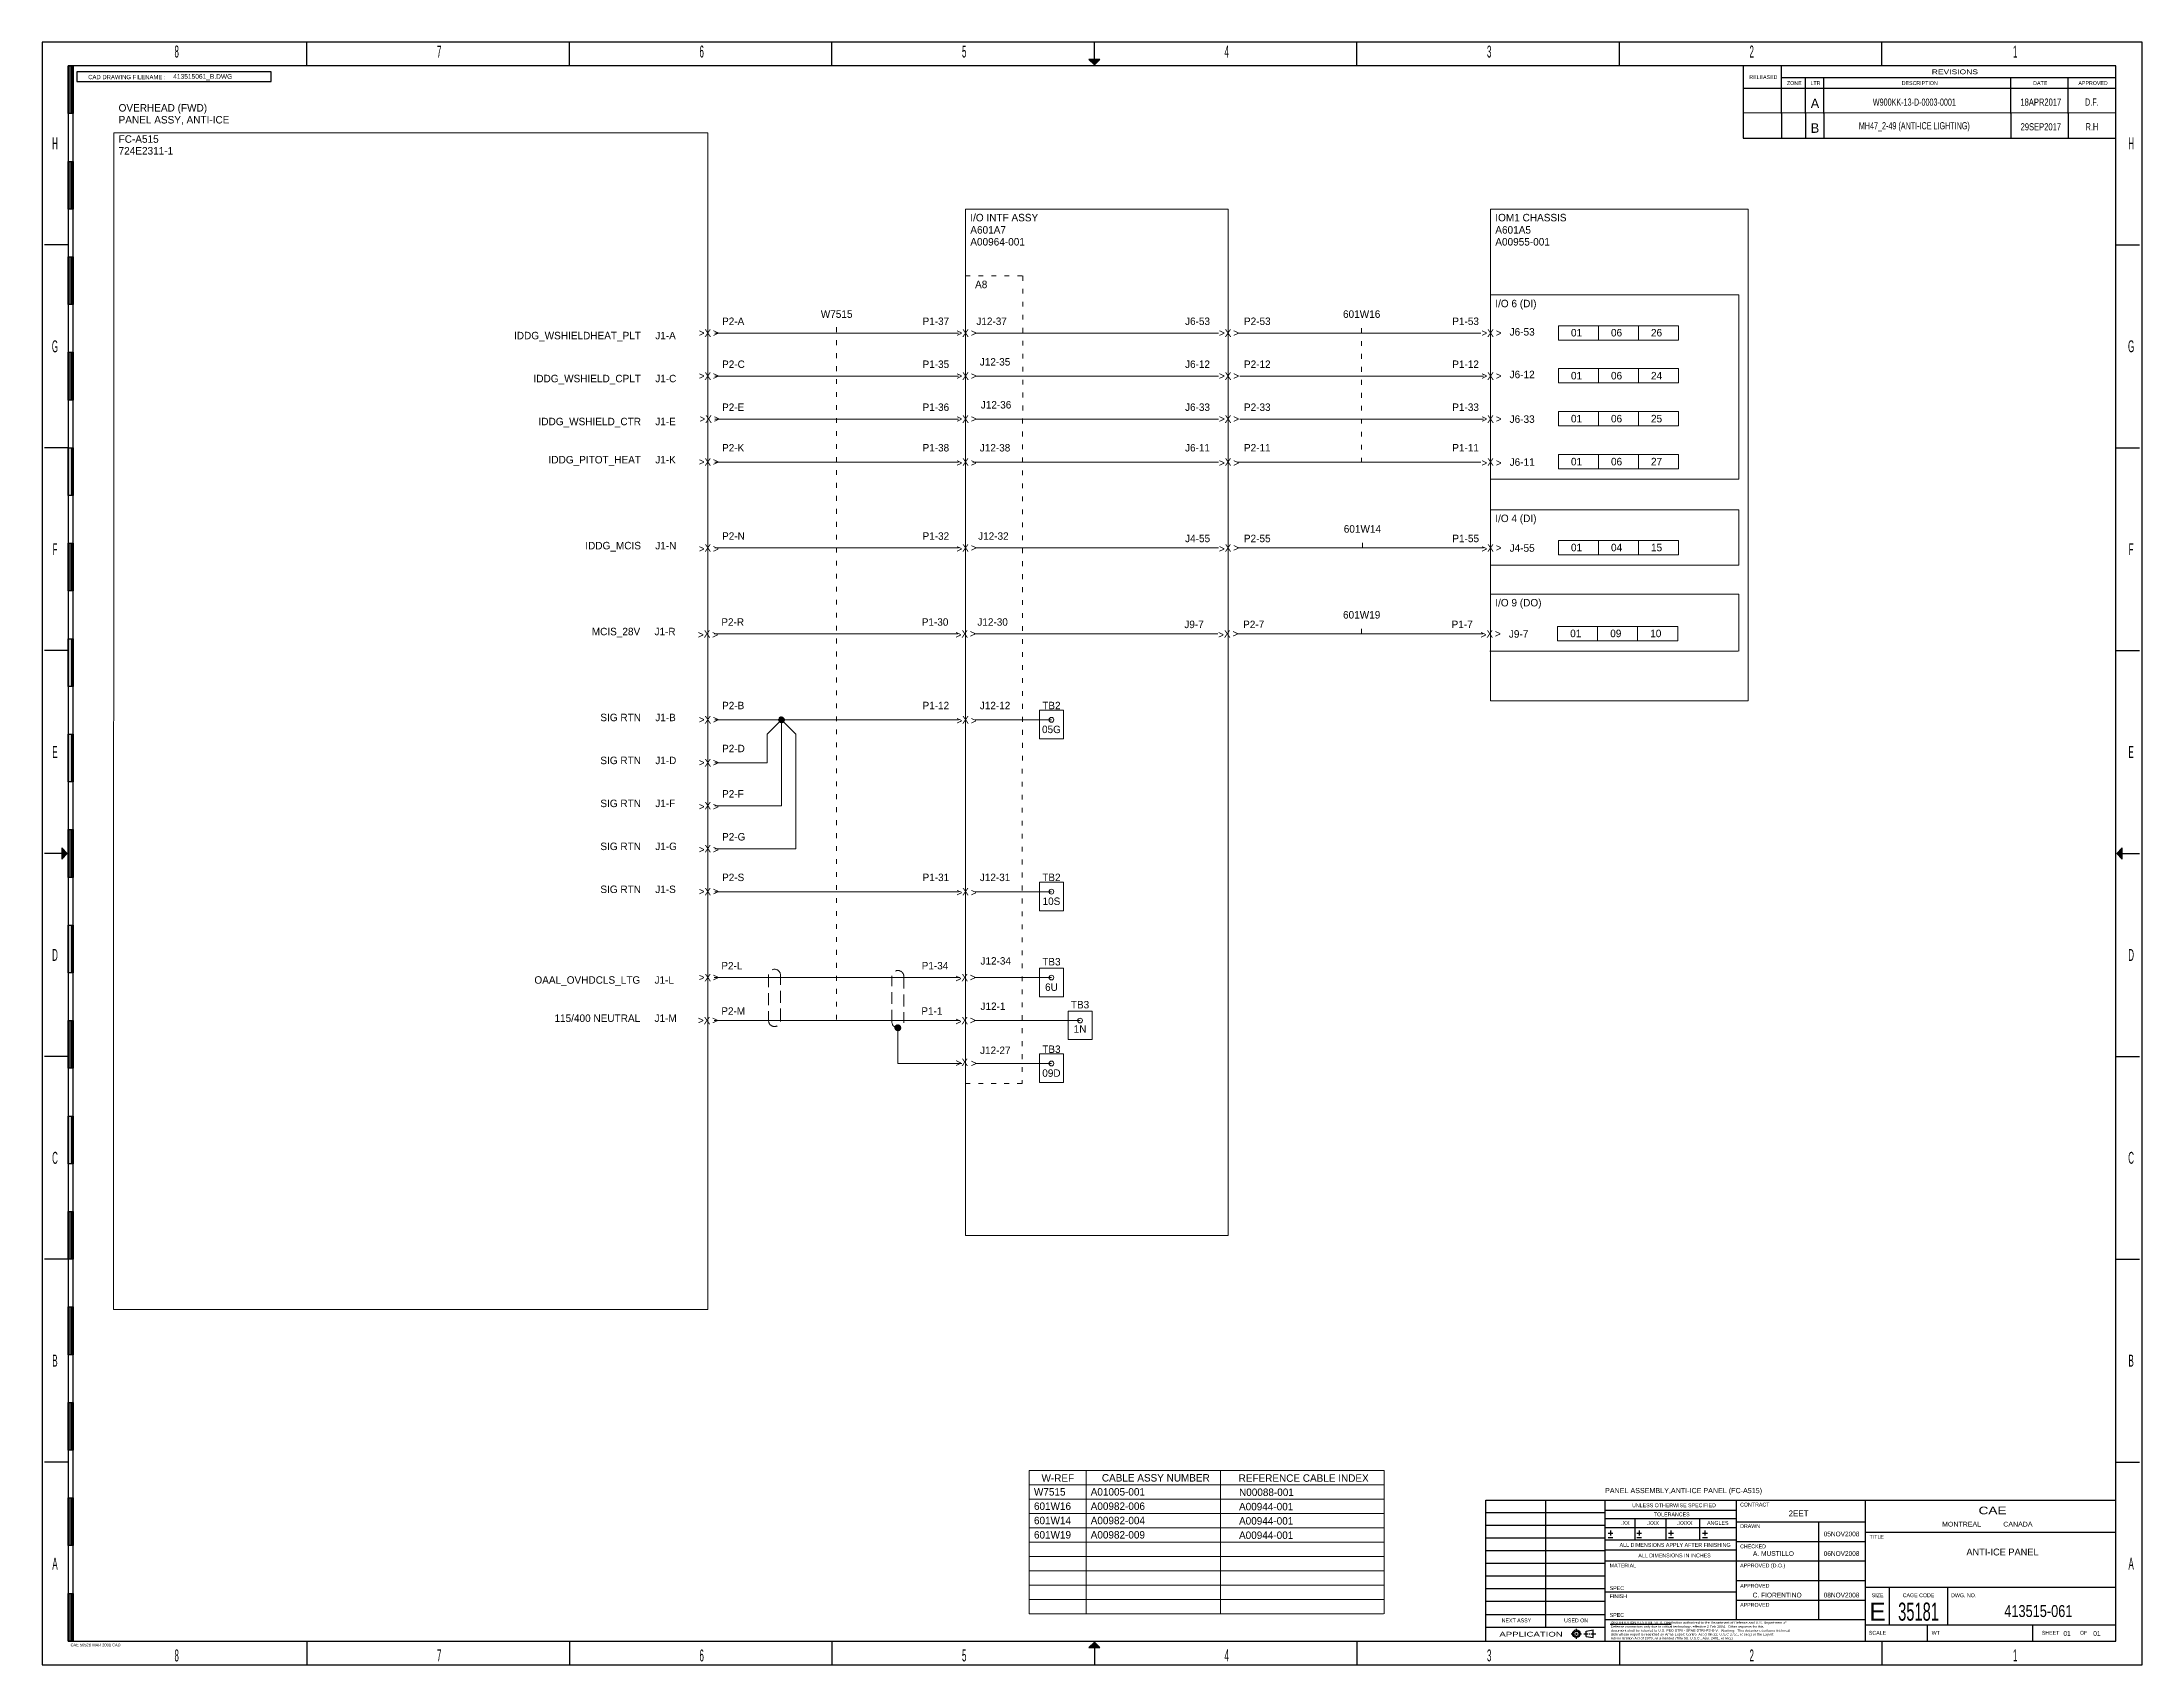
# Model space of a CAD drawing. Header units: inches. Extents: x -0.6 to 43.4, y -0.5 to 33.5.
import ezdxf
from ezdxf.enums import TextEntityAlignment as Align

# ---------------------------------------------------------------- set-up
doc = ezdxf.new("R2010")
doc.units = ezdxf.units.IN
doc.header["$MEASUREMENT"] = 0
for name, pattern in [('DGN2', [0.343518, 0.171759, -0.171759]), ('DGN5', [0.257639, 0.08588, -0.171759]), ('HIDDEN', [0.375, 0.25, -0.125])]:
    doc.linetypes.add(name, pattern=pattern)
doc.layers.add('1', color=7, linetype='Continuous')
doc.layers.add('Title', color=6, linetype='Continuous')
doc.styles.add('dgn000', font='dgn000.shx')
doc.styles.add('dgn001', font='dgn001.shx')
doc.styles.add('dgn003', font='dgn003.shx')
doc.styles.add('dgn050', font='dgn050.shx')
doc.styles.add('dgn175', font='dgn175.shx')

msp = doc.modelspace()

# ---------------------------------------------------------------- hatches: boundary and pattern name
at = {"lineweight": 5}
h = msp.add_hatch(dxfattribs=at)
h.set_pattern_fill('ANSI31', color=256, scale=0.05, style=0)
h.set_pattern_definition([(45, (-9.4297564, 8.8), (-0.0044194174, 0.0044194174), [])])
edge = h.paths.add_edge_path()
edge.add_arc((14.945, 19.3), 0.0625, 0, 360)
h = msp.add_hatch(dxfattribs=at)
h.set_pattern_fill('ANSI31', color=256, scale=0.05, style=0)
h.set_pattern_definition([(45, (-6.992516, 2.347616), (-0.0044194174, 0.0044194174), [])])
edge = h.paths.add_edge_path()
edge.add_arc((17.382, 12.848), 0.0625, 0, 360)
at = {"layer": 'Title'}
for points in [[(21.5, 33.02), (21.384, 33.136), (21.616, 33.136)], [(-0.136, 16.384), (-0.136, 16.616), (-0.02, 16.5)], [(43.036, 16.384), (42.92, 16.5), (43.036, 16.616)], [(21.384, -0.136), (21.5, -0.02), (21.616, -0.136)]]:
    msp.add_hatch(color=256, dxfattribs=at).paths.add_polyline_path(points)
at = {"layer": 'Title', "extrusion": (0, 0, -1)}
for points in [[(-0.1, 32), (-0.1, 33), (0, 33), (0, 32)], [(-0.1, 30), (-0.1, 31), (0, 31), (0, 30)], [(-0.1, 28), (-0.1, 29), (0, 29), (0, 28)], [(-0.1, 26), (-0.1, 27), (0, 27), (0, 26)], [(-0.1, 24), (-0.1, 25), (0, 25), (0, 24)], [(-0.1, 22), (-0.1, 23), (0, 23), (0, 22)], [(-0.1, 20), (-0.1, 21), (0, 21), (0, 20)], [(-0.1, 18), (-0.1, 19), (0, 19), (0, 18)], [(-0.1, 16), (-0.1, 17), (0, 17), (0, 16)], [(-0.1, 14), (-0.1, 15), (0, 15), (0, 14)], [(-0.1, 12), (-0.1, 13), (0, 13), (0, 12)], [(-0.1, 10), (-0.1, 11), (0, 11), (0, 10)], [(-0.1, 8), (-0.1, 9), (0, 9), (0, 8)], [(-0.1, 6), (-0.1, 7), (0, 7), (0, 6)], [(-0.1, 4), (-0.1, 5), (0, 5), (0, 4)], [(-0.1, 2), (-0.1, 3), (0, 3), (0, 2)], [(-0.1, 0), (-0.1, 1), (0, 1), (0, 0)]]:
    msp.add_hatch(color=256, dxfattribs=at).paths.add_polyline_path(points)

# ---------------------------------------------------------------- linework, layer by layer
msp.add_line((35.096, 32.531), (35.096, 32.015))
at = {"lineweight": 5}
for p, q in [((35.096, 32.015), (42.9, 32.015)), ((0.95, 6.95), (0.955, 31.6)), ((0.955, 31.6), (13.4, 31.6)), ((13.4, 31.6), (13.4, 6.95)), ((18.8, 30), (24.3, 30)), ((18.8, 8.5), (18.8, 30)), ((24.3, 30), (24.3, 8.5)), ((29.8, 30), (35.2, 30)), ((29.8, 19.7), (29.8, 30)), ((35.2, 30), (35.2, 19.7)), ((29.8, 28.2), (35.005, 28.2)), ((29.8, 25.2), (29.8, 28.2)), ((35.005, 28.2), (35.005, 24.341)), ((35.2, 28.2), (35.2, 25.2)), ((13.55, 27.4), (18.65, 27.4)), ((19, 27.4), (24.1, 27.4)), ((24.5, 27.4), (29.6, 27.4)), ((32.059, 27.557), (32.059, 27.257)), ((32.898, 27.557), (32.898, 27.257)), ((13.55, 26.5), (18.655, 26.5)), ((13.55, 26.5), (18.65, 26.5)), ((19, 26.5), (24.1, 26.5)), ((24.55, 26.5), (29.655, 26.5)), ((32.059, 26.657), (32.059, 26.357)), ((32.898, 26.657), (32.898, 26.357)), ((13.55, 25.6), (18.655, 25.6)), ((13.55, 25.6), (18.655, 25.6)), ((19, 25.6), (24.1, 25.6)), ((24.55, 25.6), (29.655, 25.6)), ((32.059, 25.757), (32.059, 25.457)), ((32.898, 25.757), (32.898, 25.457)), ((13.55, 24.7), (18.655, 24.7)), ((18.95, 24.7), (24.1, 24.7)), ((24.5, 24.7), (29.6, 24.7)), ((32.059, 24.857), (32.059, 24.557)), ((32.898, 24.857), (32.898, 24.557)), ((29.8, 24.341), (35.005, 24.341)), ((29.8, 23.7), (35.005, 23.7)), ((35.005, 23.7), (35.005, 22.541)), ((13.55, 22.9), (18.655, 22.9)), ((13.55, 22.9), (18.655, 22.9)), ((19, 22.9), (24.1, 22.9)), ((24.5, 22.9), (29.655, 22.9)), ((32.059, 23.057), (32.059, 22.757)), ((32.898, 23.057), (32.898, 22.757)), ((29.8, 22.541), (35.005, 22.541)), ((29.8, 21.933), (35.005, 21.933)), ((35.005, 21.933), (35.005, 20.741)), ((32.043, 21.257), (32.043, 20.957)), ((32.882, 21.257), (32.882, 20.957)), ((13.534, 21.1), (18.639, 21.1)), ((18.984, 21.1), (24.084, 21.1)), ((24.484, 21.1), (29.639, 21.1)), ((29.784, 20.741), (34.989, 20.741)), ((20.35, 19.5), (20.85, 19.5)), ((20.352, 18.9), (20.352, 19.5)), ((20.85, 19.5), (20.85, 18.9)), ((29.8, 19.7), (35.2, 19.7)), ((13.55, 19.3), (18.655, 19.3)), ((14.945, 19.3), (14.645, 19)), ((14.645, 19), (14.645, 18.4)), ((14.945, 19.3), (14.947, 17.5)), ((14.945, 19.3), (15.245, 19)), ((15.245, 19), (15.245, 16.6)), ((19, 19.3), (20.6, 19.3)), ((20.85, 18.9), (20.35, 18.9)), ((13.55, 18.4), (14.645, 18.4)), ((13.55, 17.5), (14.947, 17.5)), ((13.55, 16.6), (14.7, 16.6)), ((13.55, 16.6), (15.245, 16.6)), ((20.35, 15.9), (20.85, 15.9)), ((20.352, 15.3), (20.352, 15.9)), ((20.85, 15.9), (20.85, 15.3)), ((13.55, 15.7), (18.655, 15.7)), ((19, 15.7), (20.6, 15.7)), ((20.85, 15.3), (20.35, 15.3)), ((20.85, 14.1), (20.35, 14.1)), ((20.35, 14.1), (20.35, 13.5)), ((20.85, 13.5), (20.85, 14.1)), ((13.534, 13.9), (18.684, 13.9)), ((18.984, 13.9), (20.6, 13.9)), ((20.85, 13.5), (20.35, 13.5)), ((21.45, 13.2), (20.95, 13.2)), ((20.95, 13.2), (20.95, 12.6)), ((21.45, 12.6), (21.45, 13.2)), ((13.534, 13), (18.684, 13)), ((17.382, 12.848), (17.382, 12.098)), ((18.984, 13), (21.2, 13)), ((21.45, 12.6), (20.95, 12.6)), ((17.382, 12.098), (18.72, 12.098)), ((19.002, 12.1), (20.6, 12.1)), ((20.35, 12.3), (20.85, 12.3)), ((20.352, 11.7), (20.352, 12.3)), ((20.85, 12.3), (20.85, 11.7)), ((20.85, 11.7), (20.35, 11.7)), ((24.3, 8.5), (18.8, 8.5)), ((13.4, 6.95), (0.95, 6.95))]:
    msp.add_line(p, q, dxfattribs=at)
at = {"linetype": 'DGN5', "lineweight": 5}
for p, q in [((18.8, 28.6), (20, 28.6)), ((20, 28.6), (19.984, 11.683)), ((16.1, 27.523), (16.1, 12.885)), ((18.8, 21.6), (18.8, 27.7)), ((27.1, 27.508), (27.1, 24.539)), ((27.116, 23.008), (27.116, 22.793)), ((27.1, 21.208), (27.1, 20.993)), ((18.8, 11.7), (18.8, 17.8)), ((18.8, 16.1), (18.8, 10)), ((19.984, 11.683), (18.784, 11.683))]:
    msp.add_line(p, q, dxfattribs=at)
at = {"color": 1, "lineweight": 5}
msp.add_line((13.534, 21.1), (18.639, 21.1), dxfattribs=at)
at = {"linetype": 'HIDDEN', "lineweight": 5}
for p, q in [((14.673, 13.95), (14.673, 13)), ((14.923, 13), (14.923, 13.95)), ((17.257, 12.973), (17.257, 13.923)), ((17.507, 13.923), (17.507, 12.973))]:
    msp.add_line(p, q, dxfattribs=at)
at = {"lineweight": 5}
for points in [[(31.221, 27.557), (33.742, 27.557), (33.742, 27.257), (31.221, 27.257)], [(31.221, 26.657), (33.742, 26.657), (33.742, 26.357), (31.221, 26.357)], [(31.221, 25.757), (33.742, 25.757), (33.742, 25.457), (31.221, 25.457)], [(31.221, 24.857), (33.742, 24.857), (33.742, 24.557), (31.221, 24.557)], [(31.221, 23.057), (33.742, 23.057), (33.742, 22.757), (31.221, 22.757)], [(31.205, 21.257), (33.726, 21.257), (33.726, 20.957), (31.205, 20.957)]]:
    msp.add_lwpolyline(points, close=True, dxfattribs=at)
at = {"linetype": 'Continuous', "lineweight": 5, "flags": 128}
for points in [[(20.134, 3.575), (27.572, 3.575)], [(20.134, 3.575), (20.134, 0.573)], [(21.328, 3.575), (21.328, 0.573)], [(24.14, 3.575), (24.14, 0.573)], [(27.572, 3.575), (27.572, 0.573)], [(20.134, 3.273), (27.56, 3.273)], [(20.134, 2.973), (27.56, 2.973)], [(20.134, 2.673), (27.56, 2.673)], [(20.134, 2.373), (27.56, 2.373)], [(20.134, 2.073), (27.56, 2.073)], [(20.134, 1.773), (27.56, 1.773)], [(20.134, 1.473), (27.56, 1.473)], [(20.134, 1.173), (27.56, 1.173)], [(20.134, 0.873), (27.56, 0.873)], [(20.134, 0.573), (27.56, 0.573)]]:
    msp.add_lwpolyline(points, dxfattribs=at)
at = {"lineweight": 5}
for centre, radius in [((20.6, 19.3), 0.05), ((20.6, 15.7), 0.05), ((20.6, 13.9), 0.05), ((17.382, 12.848), 0.0625), ((21.2, 13), 0.05), ((20.6, 12.1), 0.05)]:
    msp.add_circle(centre, radius, dxfattribs=at)
at = {"linetype": 'HIDDEN', "lineweight": 5}
for centre, start, end in [((14.798, 13.95), 0, 180), ((17.382, 13.923), 0, 180), ((14.798, 13), 180, 0), ((17.382, 12.973), 180, 0)]:
    msp.add_arc(centre, 0.125, start, end, dxfattribs=at)
at = {"layer": 'Title'}
for p, q in [((5, 33), (5, 33.5)), ((10.5, 33), (10.5, 33.5)), ((16, 33), (16, 33.5)), ((21.5, 33.136), (21.5, 33.5)), ((27, 33), (27, 33.5)), ((32.5, 33), (32.5, 33.5)), ((38, 33), (38, 33.5)), ((0.033, 33), (0.033, 32)), ((0.067, 33), (0.067, 32)), ((0.1, 0), (0.1, 33)), ((35.096, 33), (35.096, 32)), ((35.9, 32), (35.9, 33)), ((42.9, 32.749), (35.9, 32.749)), ((36.398, 32), (36.398, 32.749)), ((36.787, 32), (36.787, 32.749)), ((40.702, 32), (40.702, 32.749)), ((41.903, 32), (41.903, 32.749)), ((35.096, 32.531), (42.9, 32.531)), ((35.096, 32.015), (35.096, 31.484)), ((35.9, 32.015), (35.9, 31.484)), ((36.398, 32.015), (36.398, 31.484)), ((36.787, 32.015), (36.787, 31.484)), ((40.702, 32.015), (40.702, 31.484)), ((41.903, 32.015), (41.903, 31.484)), ((35.096, 31.484), (42.9, 31.484)), ((0.033, 31), (0.033, 30)), ((0.067, 31), (0.067, 30)), ((0, 29.25), (-0.5, 29.25)), ((42.9, 29.25), (43.4, 29.25)), ((43.02, 29.25), (43.4, 29.25)), ((0.033, 29), (0.033, 28)), ((0.067, 29), (0.067, 28)), ((0.033, 27), (0.033, 26)), ((0.067, 27), (0.067, 26)), ((0, 25), (-0.5, 25)), ((0.067, 25), (0.067, 24)), ((0.1, 25), (0.1, 24)), ((42.9, 25), (43.4, 25)), ((0.033, 23), (0.033, 22)), ((0.067, 23), (0.067, 22)), ((0, 20.75), (-0.5, 20.75)), ((0.067, 21), (0.067, 20)), ((0.1, 21), (0.1, 20)), ((42.9, 20.75), (43.4, 20.75)), ((0.067, 19), (0.067, 18)), ((0.1, 19), (0.1, 18)), ((0.033, 17), (0.033, 16)), ((0.067, 17), (0.067, 16)), ((-0.136, 16.5), (-0.5, 16.5)), ((43.036, 16.5), (43.4, 16.5)), ((0.067, 15), (0.067, 14)), ((0.1, 15), (0.1, 14)), ((0.033, 13), (0.033, 12)), ((0.067, 13), (0.067, 12)), ((0, 12.25), (-0.5, 12.25)), ((42.9, 12.25), (43.4, 12.25)), ((0.067, 11), (0.067, 10)), ((0.1, 11), (0.1, 10)), ((0.033, 9), (0.033, 8)), ((0.067, 9), (0.067, 8)), ((0, 8), (-0.5, 8)), ((42.9, 8), (43.4, 8)), ((0.033, 7), (0.033, 6)), ((0.067, 7), (0.067, 6)), ((0.033, 5), (0.033, 4)), ((0.067, 5), (0.067, 4)), ((0, 3.75), (-0.5, 3.75)), ((42.9, 3.75), (43.4, 3.75)), ((0.033, 3), (0.033, 2)), ((0.067, 3), (0.067, 2)), ((32.2, 2.685), (29.7, 2.685)), ((30.95, 2.95), (30.95, 0.291)), ((32.2, 0), (32.2, 2.95)), ((32.2, 2.74), (34.955, 2.74)), ((34.955, 0.45), (34.955, 2.95)), ((37.656, 0), (37.656, 2.95)), ((32.2, 2.42), (29.7, 2.42)), ((32.2, 2.57), (34.955, 2.57)), ((32.2, 2.38), (34.955, 2.38)), ((32.265, 2.264), (32.365, 2.264)), ((32.315, 2.314), (32.315, 2.214)), ((32.821, 2.57), (32.821, 2.12)), ((32.866, 2.264), (32.966, 2.264)), ((32.916, 2.314), (32.916, 2.214)), ((33.476, 2.57), (33.476, 2.12)), ((33.531, 2.264), (33.631, 2.264)), ((33.581, 2.314), (33.581, 2.214)), ((34.178, 2.57), (34.178, 2.12)), ((34.243, 2.264), (34.343, 2.264)), ((34.293, 2.314), (34.293, 2.214)), ((34.955, 2.5), (37.656, 2.5)), ((36.671, 2.5), (36.671, 0.45)), ((37.656, 2.28), (42.9, 2.28)), ((32.2, 2.155), (29.7, 2.155)), ((32.2, 1.891), (29.7, 1.891)), ((32.2, 2.12), (34.955, 2.12)), ((32.2, 1.91), (34.955, 1.91)), ((32.365, 2.164), (32.265, 2.164)), ((32.966, 2.164), (32.866, 2.164)), ((33.631, 2.164), (33.531, 2.164)), ((34.343, 2.164), (34.243, 2.164)), ((34.955, 2.09), (37.656, 2.09)), ((32.2, 1.626), (29.7, 1.626)), ((32.2, 1.361), (29.7, 1.361)), ((32.2, 1.68), (37.656, 1.68)), ((0.033, 1), (0.033, 0)), ((0.067, 1), (0.067, 0)), ((32.2, 1.096), (29.7, 1.096)), ((32.2, 1.03), (34.955, 1.03)), ((34.955, 1.27), (37.656, 1.27)), ((37.656, 1.13), (42.9, 1.13)), ((38.161, 0.34), (38.161, 1.13)), ((39.374, 1.13), (39.374, 0.34)), ((32.2, 0.831), (29.7, 0.831)), ((29.7, 0.561), (32.2, 0.561)), ((32.2, 0.45), (37.656, 0.45)), ((34.955, 0.86), (37.656, 0.86)), ((5, 0), (5, -0.5)), ((10.5, 0), (10.5, -0.5)), ((16, 0), (16, -0.5)), ((27, 0), (27, -0.5)), ((29.7, 0.291), (32.2, 0.291)), ((31.493, 0.154), (31.555, 0.154)), ((31.577, 0.154), (31.62, 0.154)), ((31.599, 0.198), (31.599, 0.26)), ((31.599, 0.132), (31.599, 0.176)), ((31.599, 0.048), (31.599, 0.111)), ((31.642, 0.154), (31.704, 0.154)), ((31.754, 0.154), (31.839, 0.154)), ((31.805, 0.208), (31.952, 0.234)), ((31.805, 0.1), (31.805, 0.208)), ((31.805, 0.1), (31.952, 0.074)), ((31.863, 0.154), (31.887, 0.154)), ((31.91, 0.154), (32.007, 0.154)), ((31.952, 0.074), (31.952, 0.234)), ((32.306, 0.353), (33.584, 0.353)), ((32.5, 0), (32.5, -0.5)), ((37.656, 0.34), (42.9, 0.34)), ((38, 0), (38, -0.5)), ((38.957, 0), (38.957, 0.34)), ((41.156, 0.34), (41.156, 0)), ((21.5, -0.136), (21.5, -0.5))]:
    msp.add_line(p, q, dxfattribs=at)
at = {"layer": 'Title', "flags": 128}
for points in [[(-0.55, -0.5), (43.45, -0.5), (43.45, 33.5), (-0.55, 33.5), (-0.55, -0.5)], [(21.5, 33.02), (21.616, 33.136), (21.384, 33.136), (21.5, 33.02)], [(0, 0), (42.9, 0), (42.9, 33), (0, 33), (0, 0)], [(0, 33), (0.1, 33), (0.1, 32), (0, 32), (0, 33)], [(0.183, 32.675), (4.25, 32.675), (4.25, 32.875), (0.183, 32.875), (0.183, 32.675)], [(0, 31), (0.1, 31), (0.1, 30), (0, 30), (0, 31)], [(0, 29), (0.1, 29), (0.1, 28), (0, 28), (0, 29)], [(0, 27), (0.1, 27), (0.1, 26), (0, 26), (0, 27)], [(0, 25), (0.1, 25), (0.1, 24), (0, 24), (0, 25)], [(0, 23), (0.1, 23), (0.1, 22), (0, 22), (0, 23)], [(0, 21), (0.1, 21), (0.1, 20), (0, 20), (0, 21)], [(0, 19), (0.1, 19), (0.1, 18), (0, 18), (0, 19)], [(0, 17), (0.1, 17), (0.1, 16), (0, 16), (0, 17)], [(-0.02, 16.5), (-0.136, 16.616), (-0.136, 16.384), (-0.02, 16.5)], [(42.92, 16.5), (43.036, 16.384), (43.036, 16.616), (42.92, 16.5)], [(0, 15), (0.1, 15), (0.1, 14), (0, 14), (0, 15)], [(0, 13), (0.1, 13), (0.1, 12), (0, 12), (0, 13)], [(0, 11), (0.1, 11), (0.1, 10), (0, 10), (0, 11)], [(0, 9), (0.1, 9), (0.1, 8), (0, 8), (0, 9)], [(0, 7), (0.1, 7), (0.1, 6), (0, 6), (0, 7)], [(0, 5), (0.1, 5), (0.1, 4), (0, 4), (0, 5)], [(0, 3), (0.1, 3), (0.1, 2), (0, 2), (0, 3)], [(29.7, 0), (29.7, 2.95), (42.9, 2.95)], [(0, 1), (0.1, 1), (0.1, 0), (0, 0), (0, 1)], [(21.5, -0.02), (21.384, -0.136), (21.616, -0.136), (21.5, -0.02)]]:
    msp.add_lwpolyline(points, dxfattribs=at)
at = {"layer": 'Title'}
for radius in [0.0802, 0.0541]:
    msp.add_circle((31.599, 0.154), radius, dxfattribs=at)

# ---------------------------------------------------------------- texts
at = {"lineweight": 5, "style": 'dgn050'}
for s, p in [('OVERHEAD (FWD)', (1.055, 32.2)), ('FC-A515', (1.055, 31.546))]:
    msp.add_text(s, height=0.157, dxfattribs=at).set_placement(p, align=Align.TOP_LEFT)
at = {"linetype": 'DGN5', "lineweight": 5, "style": 'dgn050'}
for s, p in [('PANEL ASSY, ANTI-ICE', (1.055, 31.95)), ('724E2311-1', (1.055, 31.3)), ('A601A7', (18.9, 29.643)), ('I/O INTF ASSY', (18.9, 29.9)), ('A601A5', (29.9, 29.643)), ('IOM1 CHASSIS', (29.9, 29.9)), ('A00964-001', (18.9, 29.393)), ('A00955-001', (29.9, 29.393)), ('A8', (19, 28.5)), ('I/O 6 (DI)', (29.9, 28.1)), ('I/O 4 (DI)', (29.9, 23.6)), ('I/O 9 (DO)', (29.9, 21.833))]:
    msp.add_text(s, height=0.157, dxfattribs=at).set_placement(p, align=Align.TOP_LEFT)
at = {"linetype": 'Continuous', "lineweight": 5}
for s, height, style, p in [('P2-A', 0.156, 'dgn003', (13.7, 27.65)), ('P1-37', 0.156, 'dgn003', (17.9, 27.65)), ('J12-37', 0.156, 'dgn003', (19.028, 27.65)), ('J6-53', 0.156, 'dgn003', (23.4, 27.65)), ('P2-53', 0.156, 'dgn003', (24.635, 27.65)), ('P1-53', 0.156, 'dgn003', (29, 27.65)), ('J1-A', 0.156, 'dgn003', (12.3, 27.35)), ('J6-53', 0.157, 'dgn050', (30.2, 27.428)), ('J12-35', 0.156, 'dgn003', (19.1, 26.8)), ('J1-C', 0.156, 'dgn003', (12.3, 26.45)), ('P2-C', 0.156, 'dgn003', (13.7, 26.75)), ('P1-35', 0.156, 'dgn003', (17.9, 26.75)), ('J6-12', 0.156, 'dgn003', (23.4, 26.75)), ('P2-12', 0.156, 'dgn003', (24.635, 26.75)), ('P1-12', 0.156, 'dgn003', (29, 26.75)), ('J6-12', 0.157, 'dgn050', (30.2, 26.535)), ('J12-36', 0.156, 'dgn003', (19.121, 25.9)), ('J1-E', 0.156, 'dgn003', (12.3, 25.55)), ('P2-E', 0.156, 'dgn003', (13.7, 25.85)), ('P1-36', 0.156, 'dgn003', (17.9, 25.85)), ('J6-33', 0.156, 'dgn003', (23.4, 25.85)), ('P2-33', 0.156, 'dgn003', (24.635, 25.85)), ('P1-33', 0.156, 'dgn003', (29, 25.85)), ('J6-33', 0.157, 'dgn050', (30.2, 25.6)), ('P2-K', 0.156, 'dgn003', (13.7, 25)), ('P1-38', 0.156, 'dgn003', (17.9, 25)), ('J12-38', 0.156, 'dgn003', (19.1, 25)), ('J6-11', 0.156, 'dgn003', (23.4, 25)), ('P2-11', 0.156, 'dgn003', (24.635, 25)), ('J1-K', 0.156, 'dgn003', (12.3, 24.75)), ('P1-11', 0.156, 'dgn003', (29, 25)), ('J6-11', 0.157, 'dgn050', (30.2, 24.7)), ('J1-N', 0.156, 'dgn003', (12.3, 22.95)), ('P2-N', 0.156, 'dgn003', (13.7, 23.15)), ('P1-32', 0.156, 'dgn003', (17.9, 23.15)), ('J12-32', 0.156, 'dgn003', (19.065, 23.15)), ('J4-55', 0.157, 'dgn050', (23.4, 23.1)), ('P2-55', 0.157, 'dgn050', (24.632, 23.1)), ('P1-55', 0.157, 'dgn050', (29, 23.1)), ('J4-55', 0.157, 'dgn050', (30.2, 22.9)), ('J1-R', 0.156, 'dgn003', (12.284, 21.15)), ('P2-R', 0.156, 'dgn003', (13.684, 21.35)), ('P1-30', 0.156, 'dgn003', (17.884, 21.35)), ('J12-30', 0.156, 'dgn003', (19.049, 21.35)), ('J9-7', 0.157, 'dgn050', (23.384, 21.3)), ('P2-7', 0.157, 'dgn050', (24.616, 21.3)), ('P1-7', 0.157, 'dgn050', (28.984, 21.3)), ('J9-7', 0.157, 'dgn050', (30.184, 21.1)), ('J1-B', 0.156, 'dgn003', (12.3, 19.35)), ('P2-B', 0.156, 'dgn003', (13.7, 19.6)), ('P1-12', 0.156, 'dgn003', (17.9, 19.6)), ('J12-12', 0.156, 'dgn003', (19.1, 19.6)), ('J1-D', 0.156, 'dgn003', (12.3, 18.45)), ('P2-D', 0.156, 'dgn003', (13.7, 18.7)), ('J1-F', 0.156, 'dgn003', (12.3, 17.55)), ('P2-F', 0.156, 'dgn003', (13.7, 17.75)), ('J1-G', 0.156, 'dgn003', (12.3, 16.65)), ('P2-G', 0.156, 'dgn003', (13.7, 16.85)), ('P2-S', 0.156, 'dgn003', (13.7, 16)), ('P1-31', 0.156, 'dgn003', (17.9, 16)), ('J12-31', 0.156, 'dgn003', (19.1, 16)), ('J1-S', 0.156, 'dgn003', (12.3, 15.75)), ('P2-L', 0.156, 'dgn003', (13.684, 14.15)), ('P1-34', 0.156, 'dgn003', (17.882, 14.15)), ('J12-34', 0.156, 'dgn003', (19.114, 14.25)), ('J1-L', 0.156, 'dgn003', (12.284, 13.85)), ('P2-M', 0.156, 'dgn003', (13.684, 13.2)), ('P1-1', 0.156, 'dgn003', (17.875, 13.2)), ('J12-1', 0.156, 'dgn003', (19.114, 13.3)), ('J1-M', 0.156, 'dgn003', (12.284, 13.05)), ('J12-27', 0.156, 'dgn003', (19.105, 12.377))]:
    msp.add_text(s, height=height, dxfattribs=dict(at, style=style)).set_placement(p, align=Align.MIDDLE_LEFT)
at = {"lineweight": 5, "style": 'dgn050'}
for s, height, p in [('W7515', 0.157, (16.1, 27.8)), ('601W16', 0.157, (27.1, 27.8)), ('601W14', 0.157, (27.116, 23.3)), ('601W19', 0.157, (27.1, 21.5)), ('        2EET        ', 0.125, (36.255, 2.675)), ('A. MUSTILLO    ', 0.1, (35.805, 1.835)), ('ANTI-ICE PANEL', 0.14434, (40.527, 1.867)), ('C. FIORENTINO', 0.1, (35.805, 0.965)), ('01', 0.1, (41.88, 0.16)), ('01', 0.1, (42.505, 0.16))]:
    msp.add_text(s, height=height, dxfattribs=at).set_placement(p, align=Align.MIDDLE_CENTER)
at = {"linetype": 'DGN2', "lineweight": 5, "style": 'dgn050'}
for s, p in [('IDDG_WSHIELDHEAT_PLT', (12, 27.35)), ('IDDG_WSHIELD_CPLT', (12, 26.45)), ('IDDG_WSHIELD_CTR', (12, 25.55)), ('IDDG_PITOT_HEAT', (12, 24.75)), ('IDDG_MCIS', (12, 22.95)), ('MCIS_28V', (11.984, 21.15)), ('SIG RTN', (12, 19.35)), ('SIG RTN', (12, 18.45)), ('SIG RTN', (12, 17.55)), ('SIG RTN', (12, 16.65)), ('SIG RTN', (12, 15.75)), ('OAAL_OVHDCLS_LTG', (11.984, 13.85)), ('115/400 NEUTRAL', (11.984, 13.05))]:
    msp.add_text(s, height=0.157, dxfattribs=at).set_placement(p, align=Align.MIDDLE_RIGHT)
at = {"linetype": 'Continuous', "lineweight": 5, "style": 'dgn050', "text_generation_flag": 4}
for p in [(13.27, 27.399), (13.57, 27.399), (18.67, 27.399), (18.97, 27.399), (24.17, 27.399), (24.47, 27.399), (29.67, 27.399), (29.97, 27.399), (13.27, 26.499), (13.57, 26.499), (18.67, 26.499), (18.97, 26.499), (24.17, 26.499), (24.47, 26.499), (29.67, 26.499), (29.97, 26.499), (13.286, 25.599), (13.586, 25.599), (18.67, 25.599), (18.97, 25.599), (24.17, 25.599), (24.47, 25.599), (29.67, 25.599), (29.97, 25.599), (13.27, 24.699), (13.57, 24.699), (18.67, 24.678), (18.97, 24.678), (24.17, 24.678), (24.47, 24.678), (29.67, 24.678), (29.97, 24.678), (13.27, 22.878), (13.57, 22.878), (18.67, 22.878), (18.97, 22.899), (24.17, 22.878), (24.47, 22.899), (29.67, 22.878), (29.97, 22.899), (13.254, 21.078), (13.554, 21.078), (18.654, 21.078), (18.954, 21.099), (24.154, 21.078), (24.454, 21.099), (29.654, 21.078), (29.954, 21.099), (13.27, 19.299), (13.57, 19.299), (18.67, 19.278), (18.97, 19.278), (13.27, 18.399), (13.57, 18.399), (13.27, 17.478), (13.57, 17.478), (13.27, 16.578), (13.57, 16.578), (13.27, 15.699), (13.57, 15.699), (18.67, 15.678), (18.97, 15.678), (13.27, 13.899), (13.57, 13.899), (18.654, 13.878), (18.654, 13.878), (18.954, 13.899), (18.954, 13.899), (13.254, 12.999), (13.554, 12.999), (18.654, 12.978), (18.954, 12.999), (18.654, 12.106), (18.971, 12.099)]:
    msp.add_text('>', height=0.156, dxfattribs=at).set_placement(p, align=Align.MIDDLE_CENTER)
at = {"linetype": 'DGN2', "lineweight": 5, "style": 'dgn003'}
for p in [(13.4, 27.4), (18.8, 27.4), (24.3, 27.4), (29.8, 27.4), (13.4, 26.5), (18.8, 26.5), (24.3, 26.5), (29.8, 26.5), (13.416, 25.6), (18.8, 25.6), (24.3, 25.6), (29.8, 25.6), (13.4, 24.7), (18.8, 24.7), (24.3, 24.7), (29.8, 24.7), (13.4, 22.9), (13.4, 22.9), (18.8, 22.9), (18.8, 22.9), (24.3, 22.9), (24.3, 22.9), (29.8, 22.9), (29.8, 22.9), (13.384, 21.1), (13.384, 21.1), (18.784, 21.1), (18.784, 21.1), (24.284, 21.1), (24.284, 21.1), (29.784, 21.1), (29.784, 21.1), (13.4, 19.3), (18.8, 19.3), (13.4, 18.4), (13.4, 17.5), (13.4, 17.5), (13.4, 16.6), (13.4, 16.6), (13.4, 15.7), (18.8, 15.7), (13.4, 13.9), (18.784, 13.9), (18.784, 13.9), (18.784, 13.9), (18.784, 13.9), (13.384, 13), (18.784, 13), (18.784, 13), (18.784, 12.127)]:
    msp.add_text('X', height=0.156, dxfattribs=at).set_placement(p, align=Align.MIDDLE_CENTER)
at = {"lineweight": 5, "style": 'dgn050'}
for s, p in [('01', (31.485, 27.41)), ('06', (32.324, 27.41)), ('26', (33.162, 27.41)), ('01', (31.485, 26.51)), ('06', (32.324, 26.51)), ('24', (33.162, 26.51)), ('01', (31.485, 25.61)), ('06', (32.324, 25.61)), ('25', (33.162, 25.61)), ('01', (31.485, 24.71)), ('06', (32.324, 24.71)), ('27', (33.162, 24.71)), ('01', (31.485, 22.91)), ('04', (32.324, 22.91)), ('15', (33.162, 22.91)), ('01', (31.469, 21.11)), ('09', (32.308, 21.11)), ('10', (33.146, 21.11))]:
    msp.add_text(s, height=0.157, dxfattribs=at).set_placement(p, align=Align.MIDDLE_LEFT)
at = {"linetype": 'Continuous', "lineweight": 5}
for s, style, p in [('TB2', 'dgn003', (20.6, 19.6)), ('05G', 'dgn003', (20.6, 19.1)), ('TB2', 'dgn003', (20.6, 16)), ('10S', 'dgn003', (20.6, 15.5)), ('TB3', 'dgn003', (20.6, 14.233)), ('TB3', 'dgn003', (21.2, 13.333)), ('1N', 'dgn003', (21.2, 12.825)), ('TB3', 'dgn003', (20.6, 12.4)), ('09D', 'dgn003', (20.6, 11.9)), ('W-REF', 'dgn050', (20.734, 3.416)), ('CABLE ASSY NUMBER', 'dgn050', (22.787, 3.421)), ('REFERENCE CABLE INDEX', 'dgn050', (25.885, 3.416))]:
    msp.add_text(s, height=0.156, dxfattribs=dict(at, style=style)).set_placement(p, align=Align.MIDDLE_CENTER)
at = {"linetype": 'Continuous', "lineweight": 5, "style": 'dgn050'}
for s, p in [('W7515', (20.234, 3.049)), ('A01005-001', (21.423, 3.049)), ('N00088-001', (24.531, 3.041)), ('601W16', (20.234, 2.749)), ('A00982-006', (21.423, 2.749)), ('A00944-001', (24.531, 2.741)), ('601W14', (20.234, 2.449)), ('601W19', (20.234, 2.149)), ('A00982-004', (21.423, 2.449)), ('A00982-009', (21.423, 2.149)), ('A00944-001', (24.531, 2.441)), ('A00944-001', (24.531, 2.141))]:
    msp.add_text(s, height=0.156, dxfattribs=at).set_placement(p)
at = {"lineweight": 5, "style": 'dgn050'}
msp.add_text('PANEL ASSEMBLY,ANTI-ICE PANEL (FC-A515)         ', height=0.10826, dxfattribs=at).set_placement((32.2, 3.1))
for s, height, width, p in [('05NOV2008', 0.1, 0.849999, (37.155, 2.245)), ('06NOV2008', 0.1, 0.849999, (37.155, 1.835)), ('08NOV2008', 0.1, 0.849999, (37.155, 0.965)), ('   413515-061', 0.25, 0.8, (41.167, 0.63))]:
    msp.add_text(s, height=height, dxfattribs=dict(at, width=width)).set_placement(p, align=Align.MIDDLE_CENTER)
at = {"lineweight": 0, "attachment_point": 5, "line_spacing_factor": 0.6, "style": 'dgn050'}
for s, insert, char_height in [('A', (36.598, 32.214), 0.2), ('\\H1x;\\W0.6;W900KK-13-D-0003-0001', (38.68, 32.24), 0.15), ('\\H1x;\\W0.766664;18APR2017', (41.33, 32.24), 0.15), ('\\H1x;\\W0.666667;D.F.', (42.4, 32.242), 0.15), ('B', (36.598, 31.697), 0.2), ('\\H1x;\\W0.6;MH47_2-49 (ANTI-ICE LIGHTING)', (38.68, 31.723), 0.15), ('\\H1x;\\W0.766664;29SEP2017', (41.33, 31.723), 0.15), ('\\H1x;\\W0.666667;R.H', (42.4, 31.725), 0.15)]:
    msp.add_mtext(s, dxfattribs=dict(at, insert=insert, char_height=char_height))
at = {"linetype": 'Continuous', "lineweight": 0, "insert": (20.6, 13.699), "char_height": 0.156, "attachment_point": 5, "line_spacing_factor": 0.6, "style": 'dgn003'}
msp.add_mtext('6U', dxfattribs=at)
at = {"layer": '1', "insert": (2.2, 32.7), "char_height": 0.1, "attachment_point": 7, "style": 'dgn003'}
msp.add_mtext('413515061_B.DWG', dxfattribs=at)
at = {"layer": 'Title'}
for s, height, style, width, p in [('8', 0.25, 'dgn000', 0.500016, (2.272, 33.3)), ('7', 0.25, 'dgn000', 0.500016, (7.772, 33.3)), ('6', 0.25, 'dgn000', 0.500016, (13.272, 33.3)), ('5', 0.25, 'dgn000', 0.500016, (18.772, 33.3)), ('4', 0.25, 'dgn000', 0.500016, (24.272, 33.3)), ('3', 0.25, 'dgn000', 0.500016, (29.772, 33.3)), ('2', 0.25, 'dgn000', 0.500016, (35.272, 33.3)), ('1', 0.25, 'dgn000', 0.500016, (40.793, 33.3)), ('RELEASED', 0.08, 'dgn000', 1.000008, (35.516, 32.765)), ('ZONE', 0.08, 'dgn000', 0.999992, (36.165, 32.64)), ('REVISIONS', 0.1, 'dgn000', 1.331087, (39.529, 32.875)), ('DATE', 0.08, 'dgn000', 0.999992, (41.318, 32.64)), ('H', 0.25, 'dgn000', 0.500016, (-0.278, 31.375)), ('H', 0.25, 'dgn000', 0.500016, (43.222, 31.375)), ('G', 0.25, 'dgn000', 0.500016, (-0.278, 27.125)), ('G', 0.25, 'dgn000', 0.500016, (43.222, 27.125)), ('F', 0.25, 'dgn000', 0.500016, (-0.278, 22.875)), ('F', 0.25, 'dgn000', 0.500016, (43.222, 22.875)), ('E', 0.25, 'dgn000', 0.500016, (-0.278, 18.625)), ('E', 0.25, 'dgn000', 0.500016, (43.222, 18.625)), ('E', 0.25, 'dgn000', 0.500016, (43.222, 18.625)), ('D', 0.25, 'dgn000', 0.500016, (-0.278, 14.375)), ('D', 0.25, 'dgn000', 0.500016, (43.222, 14.375)), ('C', 0.25, 'dgn000', 0.500016, (-0.278, 10.125)), ('C', 0.25, 'dgn000', 0.500016, (43.222, 10.125)), ('B', 0.25, 'dgn000', 0.500016, (-0.278, 5.875)), ('B', 0.25, 'dgn000', 0.500016, (43.222, 5.875)), ('CAE', 0.16, 'dgn000', 1.330983, (40.318, 2.737)), ('MONTREAL', 0.1, 'dgn000', 1.099996, (39.67, 2.45)), ('CANADA', 0.1, 'dgn000', 1.09999, (40.85, 2.45)), ('ALL DIMENSIONS APPLY AFTER FINISHING', 0.08, 'dgn000', 0.874997, (33.667, 2.015)), ('A', 0.25, 'dgn000', 0.500016, (-0.278, 1.625)), ('A', 0.25, 'dgn000', 0.500016, (43.222, 1.625)), ('35181', 0.38, 'dgn001', 0.605262, (38.768, 0.618)), ('APPLICATION', 0.1, 'dgn000', 1.5, (30.649, 0.145)), ('8', 0.25, 'dgn000', 0.500016, (2.272, -0.3)), ('7', 0.25, 'dgn000', 0.500016, (7.772, -0.3)), ('6', 0.25, 'dgn000', 0.500016, (13.272, -0.3)), ('5', 0.25, 'dgn000', 0.500016, (18.772, -0.3)), ('4', 0.25, 'dgn000', 0.500016, (24.272, -0.3)), ('3', 0.25, 'dgn000', 0.500016, (29.772, -0.3)), ('2', 0.25, 'dgn000', 0.500016, (35.272, -0.3)), ('1', 0.25, 'dgn000', 0.500016, (40.793, -0.3))]:
    msp.add_text(s, height=height, dxfattribs=dict(at, style=style, width=width)).set_placement(p, align=Align.MIDDLE_CENTER)
for s, height, style, p in [('CAD DRAWING FILENAME :', 0.09, 'dgn000', (1.229, 32.766)), ('LTR', 0.08, 'dgn000', (36.608, 32.64)), ('DESCRIPTION', 0.08, 'dgn000', (38.793, 32.64)), ('APPROVED', 0.08, 'dgn000', (42.424, 32.64)), ('UNLESS OTHERWISE SPECIFIED', 0.08, 'dgn000', (33.644, 2.845)), ('TOLERANCES', 0.08, 'dgn000', (33.597, 2.655)), ('.XX', 0.08, 'dgn000', (32.625, 2.475)), ('.XXX', 0.08, 'dgn000', (33.203, 2.475)), ('.XXXX', 0.08, 'dgn000', (33.869, 2.475)), ('ANGLES', 0.08, 'dgn000', (34.562, 2.475)), ('D71-E001', 0.0001, 'dgn175', (35.031, 2.45)), ('ALL DIMENSIONS IN INCHES', 0.08, 'dgn000', (33.655, 1.795)), ('NEXT ASSY', 0.08, 'dgn000', (30.343, 0.434)), ('USED ON', 0.08, 'dgn000', (31.593, 0.434)), ('E', 0.38, 'dgn001', (37.909, 0.618))]:
    msp.add_text(s, height=height, dxfattribs=dict(at, style=style)).set_placement(p, align=Align.MIDDLE_CENTER)
at = {"layer": 'Title', "style": 'dgn000'}
for s, height, width, p in [('CONTRACT', 0.08, 1.000008, (35.03, 2.9)), ('CHECKED', 0.08, 1.000008, (35.03, 2.025)), ('MATERIAL', 0.08, 1.000008, (32.297, 1.625)), ('SPEC', 0.08, 1.000008, (32.297, 1.15)), ('FINISH', 0.08, 1.000008, (32.297, 0.981)), ('SPEC', 0.08, 1.000008, (32.297, 0.587)), ('Administration Act of 1979, as amended (Title 50, U.S.C., App. 2401, et seq.)', 0.0476, 1.176471, (32.32, 0.084)), ('document shall be referred to U.S. PEO STRI - SFAE-STRI-PS-E-V.  Warning:  This document contains technical', 0.0476, 1.176471, (32.32, 0.247)), ('data whose export is restricted by Arms-Export Control Act (Title 22, U.S.C 2751, et seq.) or the Export', 0.0476, 1.176471, (32.32, 0.165)), ('DISTRIBUTION STATEMENT D. Distribution authorized to the Department of Defense and U.S. Department of', 0.0476, 1.176471, (32.32, 0.41)), ('Defense contractors only due to critical technology, effective 2 Feb 2004.  Other requests for this', 0.0476, 1.176471, (32.32, 0.328))]:
    msp.add_text(s, height=height, dxfattribs=dict(at, width=width)).set_placement(p, align=Align.TOP_LEFT)
for s, height, p in [('DRAWN', 0.08, (35.03, 2.45)), ('TITLE', 0.08, (37.741, 2.225)), ('APPROVED (D.O.)', 0.08, (35.03, 1.625)), ('APPROVED', 0.08, (35.03, 1.2)), ('DWG. NO.', 0.08, (39.45, 1)), ('APPROVED', 0.08, (35.03, 0.8)), ('CAE 5652B MAR 2001 CAD', 0.06, (0.049, -0.05))]:
    msp.add_text(s, height=height, dxfattribs=at).set_placement(p, align=Align.TOP_LEFT)
at = {"layer": 'Title', "style": 'dgn000', "width": 1.000008}
msp.add_text('SIZE', height=0.08, dxfattribs=at).set_placement((37.909, 1), align=Align.TOP_CENTER)
at = {"layer": 'Title', "style": 'dgn000'}
msp.add_text('CAGE CODE', height=0.08, dxfattribs=at).set_placement((38.768, 1), align=Align.TOP_CENTER)
for s, width, p in [('SCALE', 1.000008, (37.727, 0.175)), ('WT', 1.000015, (39.044, 0.175)), ('SHEET', 1.000008, (41.35, 0.175)), ('OF', 1.000015, (42.149, 0.175))]:
    msp.add_text(s, height=0.08, dxfattribs=dict(at, width=width)).set_placement(p, align=Align.MIDDLE_LEFT)

doc.saveas('drawing.dxf')
